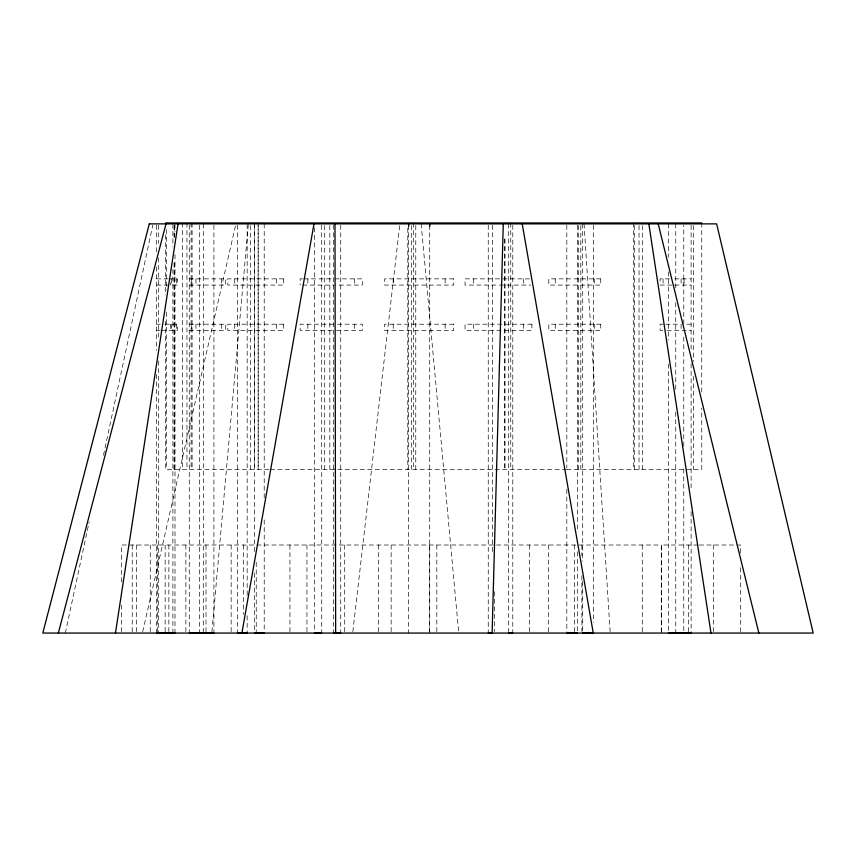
<?xml version="1.0" encoding="UTF-8"?>
<svg xmlns="http://www.w3.org/2000/svg" width="856" height="856" viewBox="0 0 856 856"><rect width="100%" height="100%" fill="white"/><g stroke="black" fill="none" stroke-linecap="round" stroke-linejoin="round"><path stroke-width="0.64" stroke-dasharray="4.28 3.21" d="M211.924 631.728L248.379 223.876M352.833 631.728L399.731 225.203M65.345 633.055L89.163 521.935M103.458 455.264L152.785 225.181M142.695 631.76L235.625 225.181M156.605 278.863L167.68 278.863M168.889 278.863L177.374 278.863L177.374 285.069L170.162 285.069M189.272 278.863L225.727 278.863L225.727 285.069L189.272 285.069M302.714 278.863L300.135 278.863L300.135 285.069M303.998 278.863L333.605 278.863M334.921 278.863L362.313 278.863L362.313 285.069L334.921 285.069M529.522 278.863L465.043 278.863L465.043 285.069L530.709 285.069M669.542 278.863L660.094 278.863L660.094 283.828M674.721 278.863L691.113 278.863M156.605 285.069L168.91 285.069M302.714 285.069L333.605 285.069M660.094 285.069L673.426 285.069M674.721 285.069L691.113 285.069M156.605 324.199L160.297 324.199M165.069 324.199L177.374 324.199L177.374 330.395L161.249 330.395M189.272 324.199L225.727 324.199L225.727 330.395L189.272 330.395M333.605 324.199L300.135 324.199L300.135 330.395L333.605 330.395M337.542 324.199L362.313 324.199L362.313 330.395L334.921 330.395M663.079 324.199L660.094 324.199L660.094 330.395L663.079 330.395L663.079 327.912M665.668 324.199L679.899 324.199M691.113 324.199L683.773 324.199L683.773 225.181M156.605 330.395L160.297 330.395M666.963 330.395L691.113 330.395M269.009 469.42L165.497 469.42L165.497 318.871M270.336 469.42L566.126 469.42M566.693 469.42L701.749 469.42L701.749 408.13M698.004 545.015L661.592 545.015L661.592 633.055M699.341 545.015L740.697 545.015L740.697 553.019M421.141 223.876L458.623 631.728M584.07 223.876L610.146 631.728M740.697 567.699L740.697 631.728M713.615 545.015L713.615 633.055M701.749 222.945L701.749 392.144M693.585 225.609L693.585 361.5M693.585 376.159L693.585 469.42M691.113 225.181L691.113 349.055M691.113 363.725L691.113 487.695M691.113 511.695L691.113 633.055M688.663 545.015L688.663 631.728M684.072 278.863L684.072 285.069M683.773 337.061L683.773 446.372M683.773 469.035L683.773 633.055M681.098 278.863L681.098 285.069M681.098 324.199L681.098 330.395M675.748 223.876L675.748 287.926M675.748 302.607L675.748 389.352M675.748 412.036L675.748 633.033M668.418 223.876L668.418 257.239M668.418 271.919L668.418 339.971M668.418 363.993L668.418 631.696M663.079 278.863L663.079 285.069M661.292 631.728L661.292 545.015L121.52 545.015L121.52 582.369M642.556 225.609L642.556 469.42M642.268 545.015L642.268 631.728M639.036 225.609L639.036 469.42M634.392 225.609L634.392 469.42M633.301 222.945L633.301 469.42M594.299 278.863L594.299 285.069M594.299 324.199L594.299 330.395M593.497 225.181L593.497 622.387M582.711 223.876L582.711 561.194M582.711 581.149L582.711 631.696M581.887 545.015L581.887 555.694M581.887 575.703L581.887 631.728M580.817 225.609L580.817 469.42M578.635 225.609L578.635 469.42M577.607 225.181L577.607 530.356M577.607 551.692L577.607 633.055M574.654 545.015L574.654 631.728M566.822 225.214L566.822 468.082M566.822 489.365L566.822 631.696M555.244 278.863L555.244 285.069M555.244 324.199L555.244 330.395M548.546 545.015L548.546 631.728M529.532 545.015L529.532 633.055M523.594 278.863L523.594 285.069M523.594 324.199L523.594 330.395M512.787 225.181L512.787 631.728M510.775 222.945L510.775 469.42M508.689 223.876L508.689 631.696M505.04 238.931L505.04 469.42M504.58 238.931L504.58 469.42M494.543 591.71L494.543 631.728M492.35 225.181L492.35 551.692M488.252 225.214L488.252 633.033M473.347 278.863L473.347 285.069M473.347 324.199L473.347 330.395M445.12 278.863L445.12 285.069M445.12 324.199L445.12 330.395M436.817 545.015L436.817 631.728M429.723 225.214L429.723 633.055M429.584 545.015L429.584 631.728M415.77 225.609L415.77 469.42M413.598 222.945L413.598 469.42M411.586 225.609L411.586 469.42M408.612 225.214L408.612 633.055M407.798 228.274L407.798 469.42M393.214 278.863L393.214 285.069M393.214 324.199L393.214 330.395M391.139 545.015L391.139 633.055M378.566 545.015L378.566 631.728M354.587 278.863L354.587 285.069M354.587 324.199L354.587 330.395M344.7 545.015L344.7 631.728M340.731 225.214L340.731 633.033M333.605 225.181L333.605 633.055M329.828 225.609L329.828 469.42M324.702 225.609L324.702 469.42M321.717 225.214L321.717 633.033M314.591 227.803L314.591 631.728M307.86 278.863L307.86 285.069M307.86 324.199L307.86 330.395M306.951 545.015L306.951 631.728M289.938 545.015L289.938 631.728M276.659 278.863L276.659 285.069M276.659 324.199L276.659 330.395M264.215 223.876L264.215 500.011M264.215 519.966L264.215 631.696M258.18 225.609L258.18 469.42L258.116 222.945M256.233 562.36L256.233 631.728M254.574 225.181L254.574 553.019M254.574 573.028L254.574 633.055M254.328 222.945L254.328 469.42M250.615 225.609L250.615 469.42M247.159 223.876L247.159 597.113M247.159 615.742L247.159 633.033M243.66 545.015L243.66 614.383M237.508 225.181L237.508 633.055M234.726 278.863L234.726 285.069M234.726 324.199L234.726 330.395M231.141 545.015L231.141 633.055M221.511 278.863L221.511 285.069M221.511 324.199L221.511 330.395M213.925 225.214L213.925 633.033M206.007 545.015L206.007 631.728M203.525 223.876L203.525 631.696M199.673 225.181L199.673 633.055M195.949 278.863L195.949 285.069M195.949 324.199L195.949 330.395M192.097 222.945L192.097 469.42M191.723 278.863L191.723 285.069M191.723 324.199L191.723 330.395M191.091 222.945L191.091 469.42M189.272 225.181L189.272 633.055M186.961 222.945L186.961 469.42M185.88 545.015L185.88 631.728M182.435 222.945L182.435 469.42M176.529 278.863L176.529 285.069M176.529 324.199L176.529 330.395M174.999 223.876L174.999 231.88M174.999 254.564L174.999 633.033M174.239 225.609L174.239 240.258M174.239 262.91L174.239 469.42M174.153 225.609L174.153 240.258M174.153 262.91L174.153 469.42M172.901 223.876L172.901 246.56M172.901 269.244L172.901 633.033M171.371 278.863L171.371 285.069M171.371 324.199L171.371 330.395M170.515 282.587L170.515 285.069M170.515 324.199L170.515 330.395M168.867 545.015L168.867 631.728M166.663 229.601L166.663 289.553M166.663 312.205L166.663 469.42M165.497 234.929L165.497 294.881M165.144 545.015L165.144 631.728M158.702 225.181L158.702 243.511M158.702 257.913L158.702 338.398M158.702 361.061L158.702 633.055M157.354 545.015L157.354 633.055M156.605 225.181L156.605 252.681M156.605 267.083L156.605 350.393M156.605 374.382L156.605 633.055M150.26 545.015L150.26 633.055M136.404 545.015L136.404 631.728M132.22 545.015L132.22 631.728M121.52 605.042L121.52 631.728M283.582 278.863L227.792 278.863L227.792 285.069L283.582 285.069L283.582 278.863M453.691 278.863L384.644 278.863L384.644 285.069L453.691 285.069L453.691 278.863M600.752 278.863L548.792 278.863L548.792 285.069L600.752 285.069L600.752 278.863M283.582 324.199L227.792 324.199L227.792 330.395L283.582 330.395L283.582 324.199M453.691 324.199L384.644 324.199L384.644 330.395L453.691 330.395L453.691 324.199M531.897 324.199L465.043 324.199L465.043 330.395L531.897 330.395L531.897 324.199M600.752 324.199L548.792 324.199L548.792 330.395L600.752 330.395L600.752 324.199"/><path stroke-width="1.28" d="M492.125 633.055L503.275 223.876M115.464 633.055L178.027 223.876M241.895 633.055L313.992 223.876M58.336 633.055L166.011 223.876M237.508 633.055L247.159 633.033M254.574 633.055L264.215 633.033M314.591 633.055L321.717 633.033M333.605 633.055L340.731 633.033M156.605 633.055L174.999 633.033M189.272 633.055L213.925 633.033M165.497 222.945L701.749 222.945M668.418 633.033L691.113 633.055M566.822 633.033L577.607 633.055M582.711 633.033L593.497 633.055M488.252 633.033L492.35 633.055M508.689 633.033L512.787 633.055M658.211 223.876L758.865 633.055M522.214 223.876L593.251 633.055M648.837 223.876L710.983 633.055M334.985 223.876L335.648 633.055M429.723 223.876L429.723 226.498M408.612 223.876L408.612 226.498M149.297 223.876L42.8 633.055L813.2 633.055L716.643 223.876L149.297 223.876"/></g></svg>
